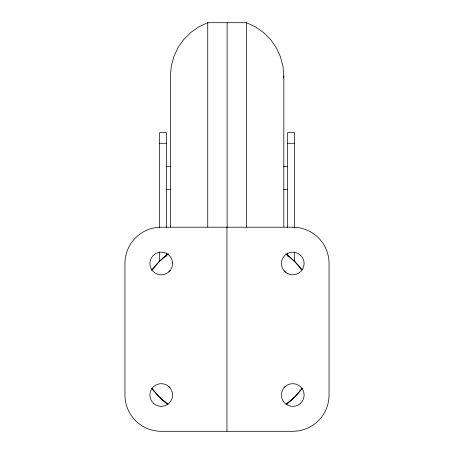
<?xml version="1.0" encoding="UTF-8"?>
<svg xmlns="http://www.w3.org/2000/svg" width="454" height="454" viewBox="0 0 454 454"><rect width="100%" height="100%" fill="white"/><g stroke="black" fill="none" stroke-linecap="round" stroke-linejoin="round"><path stroke-width="0.68" d="M283.546 78.071L283.818 75.977L282.961 66.131L280.402 56.585L276.225 47.63L270.556 39.532L263.57 32.546L255.471 26.877L246.516 22.7L207.733 22.7L198.778 26.877L190.686 32.546L183.694 39.532L178.025 47.63L173.854 56.585L171.294 66.131L170.432 75.977L170.432 226.949M152.334 269.778L159.587 261.215L168.003 254.212M286.048 404.554L294.606 397.091L302.109 388.198M168.939 271.804L170.267 270.34M284.102 387.705L285.504 386.309M286.082 404.219L294.413 397.284M159.587 143.282L166.391 143.282M287.609 143.282L294.413 143.282M165.897 166.686L170.8 166.686M283.409 166.686L287.609 166.686M165.897 189.363L170.8 189.363M283.409 189.363L287.609 189.363M286.508 254.586L294.845 261.646L301.598 269.727M160.262 397.789L167.855 404.179M151.959 388.249L158.968 396.665L167.918 404.531M284.079 270.771L285.475 272.173M168.525 386.331L169.921 387.727M294.413 228.027L294.413 132.67L287.609 132.67L287.609 227.477M294.413 252.038L294.413 261.413M287.609 252.929L287.609 256.272M283.818 75.977L283.818 226.949M246.516 22.7L246.516 226.909M227.125 22.7L227.125 226.909M226.949 227.199L226.949 431.3M207.733 22.7L207.733 226.909M166.391 227.477L166.391 132.67L159.587 132.67L159.587 228.027M166.391 252.929L166.391 256.272M159.587 252.038L159.587 261.413M302.46 388.232A95.777 95.777 0 0 1 286.264 404.486M168.02 404.707A95.777 95.777 0 0 1 151.761 388.516M151.54 270.266A95.777 95.777 0 0 1 168.281 253.582M285.98 253.792A95.777 95.777 0 0 1 302.239 269.982M172.56 262.928L172.486 264.903A11.339 11.339 0 0 1 161.789 274.812L159.814 274.732A11.339 11.339 0 0 1 149.922 262.718A11.339 11.339 0 0 1 161.34 252.146A11.339 11.339 0 0 1 172.56 262.928M292.768 227.199L161.232 227.199A36.286 36.286 0 0 0 124.952 263.485L124.952 395.014A36.286 36.286 0 0 0 161.232 431.3L292.66 431.3A36.286 36.286 0 0 0 329.048 395.122L329.048 263.485A36.286 36.286 0 0 0 292.768 227.199M287.098 273.302A11.339 11.339 0 0 0 304.106 263.485A11.339 11.339 0 0 0 287.098 253.667A11.339 11.339 0 0 0 287.098 273.302M287.07 404.82A11.339 11.339 0 0 0 304.106 395.048A11.339 11.339 0 0 0 287.127 385.179A11.339 11.339 0 0 0 287.07 404.82M153.946 403.702A11.339 11.339 0 0 0 172.401 396.983A11.339 11.339 0 0 0 157.356 384.362A11.339 11.339 0 0 0 153.946 403.702"/></g></svg>
